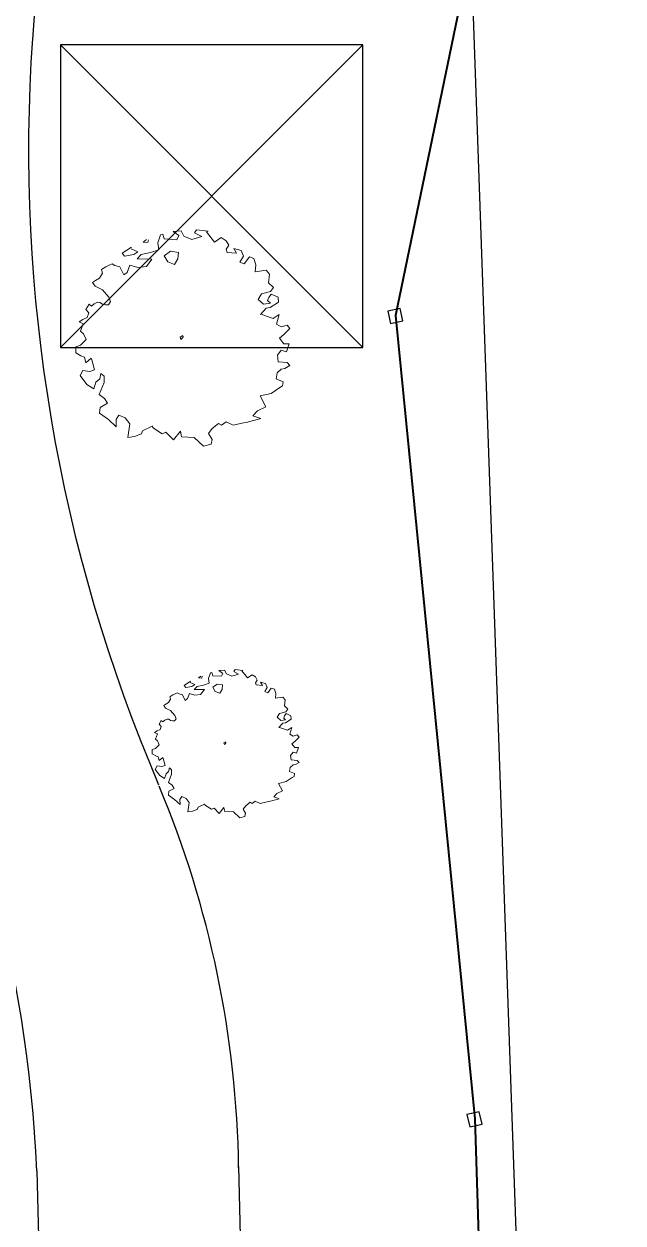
# Model space of a CAD drawing. Extents: x 2080 to 102394, y 2071 to 93424.
# Drawn here: x 88637 to 89065, y 80015 to 80871 of the extents above; entities that cross this region are included whole.
import ezdxf

# ---------------------------------------------------------------- set-up
doc = ezdxf.new("R2010")
doc.units = 0
doc.header["$LTSCALE"] = 20
doc.header["$MEASUREMENT"] = 0
for name, color, linetype, lineweight in [('fence', 13, 'FENCELINE2', 40), ('Mango tree', 96, 'Continuous', 5), ('sappotta', 114, 'Continuous', 5), ('STONE', 2, 'Continuous', 30)]:
    doc.layers.add(name, color=color, linetype=linetype, lineweight=lineweight)
doc.layers.add('patta duplicate', color=230, linetype='Continuous', plot=False)
doc.layers.add('road', color=2, linetype='Continuous')
doc.layers.add('Roof lilne', color=31, linetype='Continuous')
doc.linetypes.add('FENCELINE2', pattern='A,0.25,-0.1,[132,ltypeshp.shx,S=0.1,R=0,X=-0.1,Y=0],-0.1,1', length=1.45)

# ---------------------------------------------------------------- blocks, each defined once
blk = doc.blocks.new('NEEM')
at = {"layer": 'sappotta', "linetype": 'Continuous'}
for p, q in [((0.003, 1.132), (-0.083, 1.127)), ((-0.083, 1.127), (-0.023, 1.083)), ((0.03, 1.077), (0.003, 1.132)), ((0.162, 1.144), (0.142, 1.112)), ((0.283, 1.13), (0.162, 1.144)), ((0.267, 1.123), (0.283, 1.13)), ((-0.359, 1.043), (-0.396, 1.016)), ((-0.396, 1.016), (-0.345, 1.011)), ((-0.345, 1.011), (-0.34, 1.039)), ((-0.213, 1.092), (-0.242, 1.007)), ((-0.242, 1.007), (-0.23, 0.935)), ((-0.191, 1.099), (-0.213, 1.092)), ((-0.177, 1.048), (-0.191, 1.099)), ((-0.043, 1.039), (-0.177, 1.048)), ((-0.023, 1.083), (-0.043, 1.039)), ((0.114, 1.043), (0.03, 1.077)), ((0.216, 1.072), (0.114, 1.043)), ((0.142, 1.112), (0.216, 1.072)), ((0.351, 1.016), (0.267, 1.123)), ((0.421, 1.063), (0.351, 1.016)), ((0.473, 1.03), (0.421, 1.063)), ((0.501, 0.982), (0.473, 1.03)), ((-0.517, 0.963), (-0.614, 0.901)), ((-0.614, 0.901), (-0.589, 0.87)), ((-0.589, 0.87), (-0.494, 0.884)), ((-0.521, 0.945), (-0.521, 0.945)), ((-0.449, 0.913), (-0.521, 0.945)), ((-0.494, 0.884), (-0.449, 0.913)), ((-0.415, 0.884), (-0.459, 0.839)), ((-0.32, 0.906), (-0.415, 0.884)), ((-0.23, 0.935), (-0.32, 0.906)), ((-0.108, 0.922), (-0.177, 0.872)), ((-0.027, 0.908), (-0.108, 0.922)), ((-0.034, 0.839), (-0.027, 0.908)), ((0.472, 0.942), (0.501, 0.982)), ((0.483, 0.908), (0.472, 0.942)), ((0.581, 0.9), (0.483, 0.908)), ((0.551, 0.95), (0.581, 0.9)), ((0.627, 0.928), (0.551, 0.95)), ((0.654, 0.87), (0.627, 0.928)), ((-0.783, 0.757), (-0.83, 0.729)), ((-0.749, 0.774), (-0.783, 0.757)), ((-0.717, 0.789), (-0.749, 0.774)), ((-0.689, 0.772), (-0.717, 0.789)), ((-0.638, 0.758), (-0.689, 0.772)), ((-0.598, 0.672), (-0.638, 0.758)), ((-0.533, 0.776), (-0.562, 0.699)), ((-0.452, 0.75), (-0.533, 0.776)), ((-0.459, 0.839), (-0.303, 0.837)), ((-0.361, 0.762), (-0.452, 0.75)), ((-0.303, 0.837), (-0.361, 0.762)), ((-0.177, 0.872), (-0.139, 0.809)), ((-0.139, 0.809), (-0.067, 0.78)), ((-0.067, 0.78), (-0.034, 0.839)), ((0.616, 0.806), (0.654, 0.87)), ((0.66, 0.788), (0.616, 0.806)), ((0.715, 0.86), (0.66, 0.788)), ((0.762, 0.844), (0.715, 0.86)), ((0.783, 0.779), (0.762, 0.844)), ((0.776, 0.704), (0.783, 0.779)), ((-0.85, 0.638), (-0.892, 0.613)), ((-0.818, 0.692), (-0.85, 0.638)), ((-0.83, 0.729), (-0.826, 0.714)), ((-0.826, 0.714), (-0.818, 0.692)), ((-0.562, 0.699), (-0.598, 0.672)), ((0.888, 0.723), (0.776, 0.704)), ((0.924, 0.679), (0.888, 0.723)), ((0.913, 0.591), (0.924, 0.679)), ((-0.892, 0.613), (-0.923, 0.594)), ((-0.923, 0.594), (-0.895, 0.555)), ((-0.895, 0.555), (-0.868, 0.54)), ((-0.868, 0.54), (-0.818, 0.517)), ((-0.818, 0.517), (-0.752, 0.44)), ((0.964, 0.541), (0.913, 0.591)), ((0.934, 0.5), (0.964, 0.541)), ((-0.87, 0.389), (-0.908, 0.372)), ((-0.846, 0.386), (-0.87, 0.389)), ((-0.821, 0.367), (-0.846, 0.386)), ((-0.735, 0.394), (-0.757, 0.361)), ((-0.752, 0.44), (-0.735, 0.394)), ((0.804, 0.415), (0.84, 0.475)), ((0.86, 0.367), (0.804, 0.415)), ((0.84, 0.475), (0.934, 0.5)), ((0.933, 0.378), (0.86, 0.367)), ((0.917, 0.437), (0.904, 0.404)), ((0.904, 0.404), (0.933, 0.378)), ((0.942, 0.471), (0.917, 0.437)), ((0.93, 0.332), (1.018, 0.389)), ((1.014, 0.439), (0.942, 0.471)), ((1.018, 0.389), (1.014, 0.439)), ((-0.96, 0.366), (-0.994, 0.31)), ((-0.994, 0.31), (-0.961, 0.275)), ((-0.961, 0.275), (-0.978, 0.229)), ((-0.935, 0.345), (-0.96, 0.366)), ((-0.908, 0.372), (-0.935, 0.345)), ((-0.788, 0.359), (-0.821, 0.367)), ((-0.757, 0.361), (-0.788, 0.359)), ((0.829, 0.259), (0.888, 0.326)), ((0.838, 0.262), (0.829, 0.259)), ((0.931, 0.228), (0.838, 0.262)), ((0.888, 0.326), (0.93, 0.332)), ((1.025, 0.259), (0.962, 0.217)), ((0.996, 0.16), (1.025, 0.259)), ((-1.023, 0.208), (-1.062, 0.182)), ((-1.062, 0.182), (-1.02, 0.162)), ((-1.02, 0.162), (-1.049, 0.084)), ((-0.978, 0.229), (-1.023, 0.208)), ((0.962, 0.217), (0.931, 0.228)), ((1.046, 0.129), (0.996, 0.16)), ((1.109, 0.149), (1.046, 0.129)), ((1.137, 0.114), (1.109, 0.149)), ((-1.049, 0.084), (-1.017, 0.059)), ((-1.017, 0.059), (-0.991, -0.002)), ((0.02, 0.041), (-0.009, 0.024)), ((-0.009, 0.024), (0, 0)), ((0, 0), (0.014, 0.011)), ((0.014, 0.011), (0.027, 0.031)), ((1.029, 0.011), (1.074, 0.049)), ((1.074, -0.047), (1.029, 0.011)), ((1.074, 0.049), (1.137, 0.114)), ((-1.097, -0.077), (-1.098, -0.14)), ((-1.048, -0.062), (-1.097, -0.077)), ((-0.991, -0.002), (-1.048, -0.062)), ((1.007, -0.166), (1.046, -0.114)), ((1.046, -0.114), (1.1, -0.129)), ((1.129, -0.047), (1.074, -0.047)), ((1.1, -0.129), (1.129, -0.047)), ((-1.098, -0.14), (-1.044, -0.173)), ((-1.044, -0.173), (-1.007, -0.185)), ((-1.007, -0.185), (-0.992, -0.244)), ((-0.992, -0.244), (-0.937, -0.198)), ((-0.937, -0.198), (-0.93, -0.213)), ((-0.93, -0.213), (-0.902, -0.318)), ((1.016, -0.234), (1.007, -0.166)), ((1.11, -0.243), (1.016, -0.234)), ((1.137, -0.273), (1.11, -0.243)), ((-1.025, -0.325), (-1.052, -0.378)), ((-0.953, -0.336), (-1.025, -0.325)), ((-0.902, -0.318), (-0.953, -0.336)), ((-0.848, -0.411), (-0.837, -0.355)), ((-0.837, -0.355), (-0.803, -0.383)), ((0.992, -0.411), (1.004, -0.349)), ((1.004, -0.349), (1.045, -0.311)), ((1.045, -0.311), (1.083, -0.306)), ((1.083, -0.306), (1.137, -0.273)), ((-1.052, -0.378), (-0.982, -0.471)), ((-0.982, -0.471), (-0.91, -0.516)), ((-0.91, -0.516), (-0.888, -0.446)), ((-0.888, -0.446), (-0.848, -0.411)), ((-0.803, -0.452), (-0.853, -0.576)), ((-0.803, -0.383), (-0.803, -0.452)), ((1.066, -0.443), (0.992, -0.411)), ((1.032, -0.503), (1.061, -0.484)), ((1.061, -0.484), (1.066, -0.443)), ((-0.853, -0.576), (-0.797, -0.619)), ((-0.797, -0.619), (-0.766, -0.668)), ((0.826, -0.591), (0.943, -0.565)), ((0.887, -0.704), (0.826, -0.591)), ((0.943, -0.565), (1.032, -0.503)), ((-0.844, -0.71), (-0.852, -0.77)), ((-0.766, -0.668), (-0.844, -0.71)), ((0.751, -0.797), (0.797, -0.747)), ((0.797, -0.747), (0.887, -0.704)), ((-0.852, -0.77), (-0.758, -0.838)), ((-0.758, -0.838), (-0.675, -0.912)), ((-0.676, -0.836), (-0.649, -0.791)), ((-0.675, -0.912), (-0.676, -0.836)), ((-0.649, -0.791), (-0.582, -0.82)), ((-0.582, -0.82), (-0.534, -0.881)), ((0.423, -0.897), (0.47, -0.86)), ((0.47, -0.86), (0.543, -0.896)), ((0.543, -0.896), (0.652, -0.871)), ((0.652, -0.871), (0.68, -0.867)), ((0.68, -0.867), (0.834, -0.828)), ((0.834, -0.828), (0.751, -0.797)), ((-0.534, -0.881), (-0.554, -1.025)), ((-0.486, -1.015), (-0.413, -0.988)), ((-0.413, -0.988), (-0.401, -0.955)), ((-0.401, -0.955), (-0.302, -0.907)), ((-0.302, -0.907), (-0.286, -0.926)), ((-0.286, -0.926), (-0.197, -0.986)), ((-0.197, -0.986), (-0.157, -0.969)), ((-0.157, -0.969), (-0.078, -1.049)), ((-0.078, -1.049), (-0.006, -0.96)), ((-0.006, -0.96), (0.006, -1.017)), ((0.287, -0.982), (0.327, -0.932)), ((0.324, -1.046), (0.287, -0.982)), ((0.327, -0.932), (0.391, -0.879)), ((0.391, -0.879), (0.423, -0.897)), ((-0.554, -1.025), (-0.486, -1.015)), ((0.006, -1.017), (0.139, -1.026)), ((0.139, -1.026), (0.236, -1.115)), ((0.236, -1.115), (0.314, -1.096)), ((0.314, -1.096), (0.324, -1.046))]:
    blk.add_line(p, q, dxfattribs=at)
blk = doc.blocks.new('A$C77BB60D9')
at = {"layer": 'Roof lilne', "ltscale": 0.5}
for p, q in [((108, 108), (-108, -108)), ((-108, 108), (108, -108))]:
    blk.add_line(p, q, dxfattribs=at)
blk.add_lwpolyline([(-108, -108), (108, -108), (108, 108), (-108, 108)], close=True, dxfattribs=at)

msp = doc.modelspace()

# ---------------------------------------------------------------- linework, layer by layer
at = {"layer": 'fence', "linetype": 'Continuous'}
for points in [[(88961.79, 80949.576), (88902.651, 80663.133)], [(88902.651, 80663.133), (88959.187, 80089.561)], [(88959.187, 80089.561), (88974.313, 79612.616)]]:
    msp.add_lwpolyline(points, dxfattribs=at)
at = {"layer": 'patta duplicate', "ltscale": 0.5}
msp.add_lwpolyline([(88450.657, 84067.151), (84127.797, 82684.315), (83540.963, 80377.169), (84337.551, 80292.694), (84338.201, 79890.512), (77189.571, 82827.244), (75365.053, 80162.878), (84737.949, 76793.335), (86791.228, 77204.942), (89065.024, 78174.595), (89006.283, 79510.343), (88948.024, 81170.116), (88450.657, 84067.151)], dxfattribs=at)
at = {"layer": 'road', "ltscale": 0.5}
for p, q in [((88735.58, 82128.746), (88643.34, 80860.555)), ((88646.648, 80052.581), (88655.111, 79657.14)), ((88790.615, 80055.663), (88799.078, 79660.221))]:
    msp.add_line(p, q, dxfattribs=at)
for centre, radius, start, end in [((89792.895, 80781.42), 1152.274, 176.037354, 203.161602), ((87661.383, 80006.502), 986.342, 2.677667, 28.065213), ((88056.695, 80044.103), 734.014, 0.82337, 22.675727)]:
    msp.add_arc(centre, radius, start, end, dxfattribs=at)
at = {"layer": 'STONE', "linetype": 'Continuous', "ltscale": 0.5}
for points in [[(88899.127, 80657.421), (88907.95, 80659.46), (88905.911, 80668.283), (88897.088, 80666.244)], [(88955.663, 80083.849), (88964.486, 80085.888), (88962.447, 80094.711), (88953.624, 80092.672)]]:
    msp.add_lwpolyline(points, close=True, dxfattribs=at)

# ---------------------------------------------------------------- block references
at = {"ltscale": 0.5}
msp.add_blockref('A$C77BB60D9', (88771.363, 80748.45), dxfattribs=at)
at = {"layer": 'Mango tree', "linetype": 'Continuous'}
for p, xscale, yscale, zscale in [((88749.458, 80646.233, 0.097), 68.3863251543371, 68.38632515440986, 68.38632515394423), ((88780.422, 80356.9), 46.89326912084653, 46.89326912090473, 46.89326912058173)]:
    msp.add_blockref('NEEM', p, dxfattribs=dict(at, xscale=xscale, yscale=yscale, zscale=zscale))

doc.saveas('drawing.dxf')
